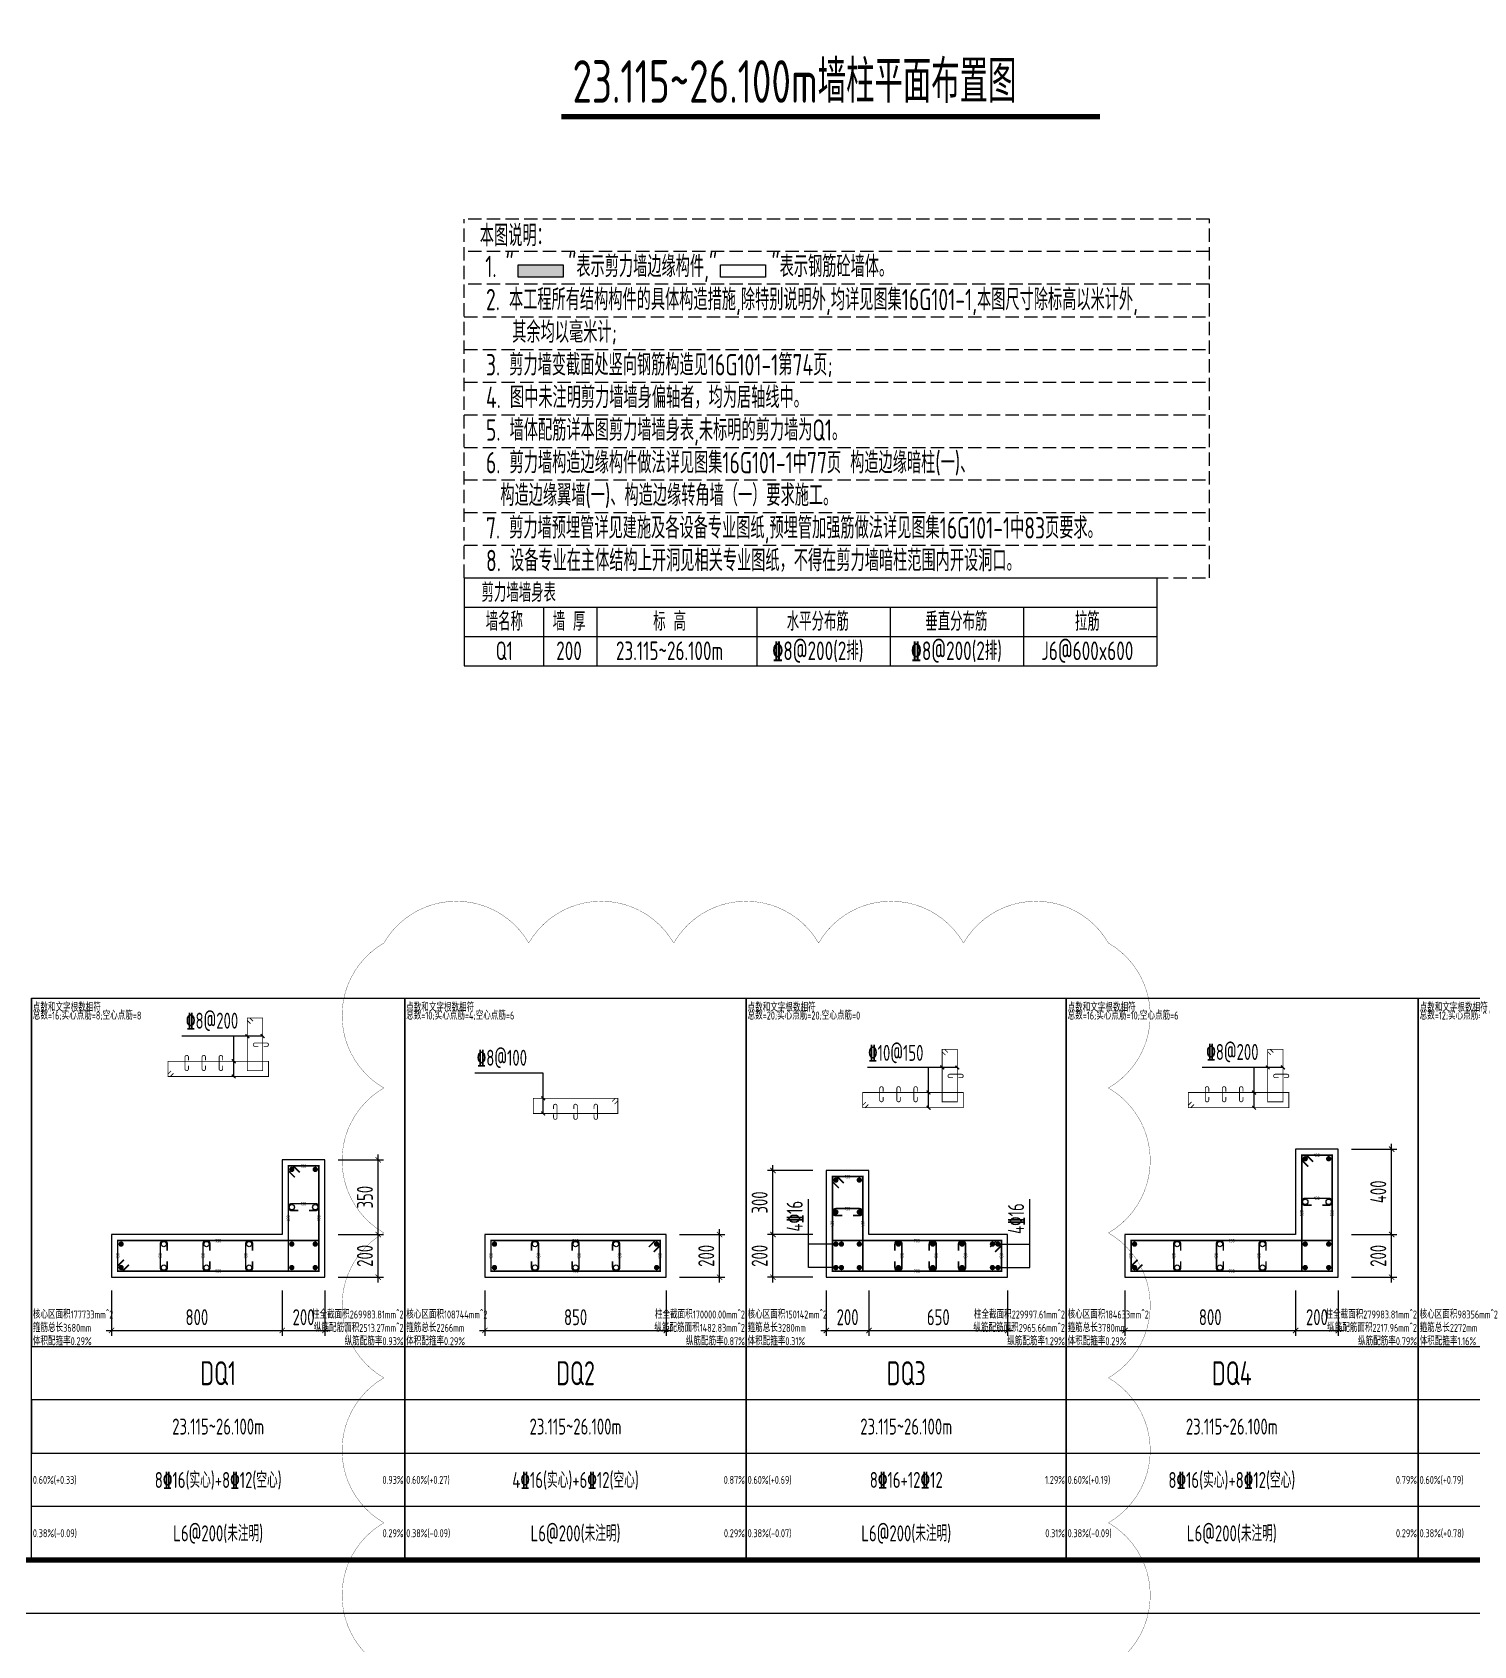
# Model space of a CAD drawing. Extents: x -668857 to 154266, y -275694 to 291306.
# Drawn here: x -329170 to -302145, y -109992 to -79747 of the extents above; entities that cross this region are included whole.
import ezdxf
from ezdxf.enums import TextEntityAlignment as Align

# ---------------------------------------------------------------- set-up
doc = ezdxf.new("R2010")
doc.units = 0
doc.header["$LTSCALE"] = 1000
doc.linetypes.add('DASH', pattern=[0.35, 0.25, -0.1])
doc.layers.get('0').update_dxf_attribs({"linetype": 'CONTINUOUS'})
doc.layers.get('DEFPOINTS').update_dxf_attribs({"linetype": 'CONTINUOUS'})
for name, color, linetype in [('-TK', 7, 'CONTINUOUS'), ('COLU_DE_DIM', 3, 'CONTINUOUS'), ('COLU_DE_TH', 7, 'CONTINUOUS'), ('HATCH', 8, 'CONTINUOUS'), ('LABEL', 1, 'CONTINUOUS'), ('LINK', 6, 'CONTINUOUS'), ('LINK-INDEX', 6, 'CONTINUOUS'), ('PUB_TEXT', 2, 'CONTINUOUS'), ('REIN', 6, 'CONTINUOUS'), ('S-文字', 7, 'CONTINUOUS'), ('S-表格线', 54, 'CONTINUOUS'), ('TAB', 7, 'CONTINUOUS'), ('TAB_TEXT', 7, 'CONTINUOUS'), ('TEXT25', 2, 'CONTINUOUS'), ('箍筋长度', 3, 'CONTINUOUS'), ('配箍校核', 34, 'CONTINUOUS')]:
    doc.layers.add(name, color=color, linetype=linetype)
doc.layers.add('审图修改', color=2, linetype='CONTINUOUS', plot=False)
doc.styles.add('BW_Rein', font='Tssdeng.shx', dxfattribs={"width": 0.7, "bigfont": 'hztxt.shx'})
doc.styles.add('TSSD_DIMENSION', font='Tssdeng.shx', dxfattribs={"width": 0.7, "bigfont": 'tssdchn.shx'})
doc.styles.add('TSSD_REIN', font='tssdeng.shx', dxfattribs={"width": 0.7, "height": 300, "bigfont": 'tssdchn.shx'})
doc.dimstyles.new('TSSD_25_100', dxfattribs={"dimtxt": 300, "dimasz": 100, "dimexe": 100, "dimexo": 250, "dimgap": 100, "dimtad": 1, "dimdec": 0, "dimlfac": 0.25, "dimzin": 0, "dimdsep": 46, "dimtxsty": 'TSSD_DIMENSION', "dimblk": 'ARCHTICK', "dimcen": 0, "dimdle": 100, "dimclrt": 7, "dimadec": 0, "dimazin": 0, "dimtfac": 1, "dimtdec": 0, "dimtix": 1, "dimtmove": 2, "dimatfit": 3, "dimldrblk": 'ARCHTICK', "dimfxl": 0, "dimtolj": 1, "dimtzin": 0, "dimarcsym": 0})

# ---------------------------------------------------------------- blocks, each defined once
blk = doc.blocks.new('*U1218')
at = {"layer": 'HATCH'}
for points in [[(5140097, 756132), (5140097, 756363), (5140942, 756132)], [(5140097, 756363), (5140942, 756132), (5140942, 756363)]]:
    blk.add_solid(points, dxfattribs=at)
blk = doc.blocks.new('_ArchTick')
at = {"color": 0, "linetype": 'ByBlock', "const_width": 0.15}
blk.add_lwpolyline([(-0.5, -0.5), (0.5, 0.5)], dxfattribs=at)
blk = doc.blocks.new('*D1927')
at = {"layer": 'COLU_DE_DIM', "color": 0, "lineweight": -2}
for p, q in [((-327684, -103333), (-327684, -104183)), ((-324484, -103333), (-324484, -104183)), ((-327784, -104083), (-324384, -104083))]:
    blk.add_line(p, q, dxfattribs=at)
at = {"layer": 'DEFPOINTS', "color": 0}
for p in [(-327684, -103083), (-324484, -103083), (-324484, -104083)]:
    blk.add_point(p, dxfattribs=at)
at = {"layer": 'COLU_DE_DIM', "color": 0, "lineweight": -2, "xscale": 100, "yscale": 100, "zscale": 100, "rotation": 180}
blk.add_blockref('_ArchTick', (-327684, -104083), dxfattribs=at)
at = {"layer": 'COLU_DE_DIM', "color": 0, "lineweight": -2, "xscale": 100, "yscale": 100, "zscale": 100}
blk.add_blockref('_ArchTick', (-324484, -104083), dxfattribs=at)
at = {"layer": 'COLU_DE_DIM', "color": 7, "insert": (-326084, -103833), "char_height": 300, "attachment_point": 5, "style": 'TSSD_DIMENSION'}
blk.add_mtext('\\A1;800', dxfattribs=at)
blk = doc.blocks.new('*D1928')
at = {"layer": 'COLU_DE_DIM', "color": 0, "lineweight": -2}
for p, q in [((-324484, -103333), (-324484, -104183)), ((-323684, -103333), (-323684, -104183)), ((-324584, -104083), (-323584, -104083))]:
    blk.add_line(p, q, dxfattribs=at)
at = {"layer": 'DEFPOINTS', "color": 0}
for p in [(-324484, -103083), (-323684, -103083), (-323684, -104083)]:
    blk.add_point(p, dxfattribs=at)
at = {"layer": 'COLU_DE_DIM', "color": 0, "lineweight": -2, "xscale": 100, "yscale": 100, "zscale": 100, "rotation": 180}
blk.add_blockref('_ArchTick', (-324484, -104083), dxfattribs=at)
at = {"layer": 'COLU_DE_DIM', "color": 0, "lineweight": -2, "xscale": 100, "yscale": 100, "zscale": 100}
blk.add_blockref('_ArchTick', (-323684, -104083), dxfattribs=at)
at = {"layer": 'COLU_DE_DIM', "color": 7, "insert": (-324084, -103833), "char_height": 300, "attachment_point": 5, "style": 'TSSD_DIMENSION'}
blk.add_mtext('\\A1;200', dxfattribs=at)
blk = doc.blocks.new('*D1929')
at = {"layer": 'COLU_DE_DIM', "color": 0, "lineweight": -2}
for p, q in [((-322684, -103183), (-322684, -102183)), ((-323434, -102283), (-322584, -102283)), ((-323434, -103083), (-322584, -103083))]:
    blk.add_line(p, q, dxfattribs=at)
at = {"layer": 'DEFPOINTS', "color": 0}
for p in [(-323684, -102283), (-322684, -102283), (-323684, -103083)]:
    blk.add_point(p, dxfattribs=at)
at = {"layer": 'COLU_DE_DIM', "color": 0, "lineweight": -2, "xscale": 100, "yscale": 100, "zscale": 100}
for p, rotation in [((-322684, -102283), 90), ((-322684, -103083), 270)]:
    blk.add_blockref('_ArchTick', p, dxfattribs=dict(at, rotation=rotation))
at = {"layer": 'COLU_DE_DIM', "color": 7, "insert": (-322934, -102683), "char_height": 300, "attachment_point": 5, "rotation": 90, "style": 'TSSD_DIMENSION'}
blk.add_mtext('\\A1;200', dxfattribs=at)
blk = doc.blocks.new('*D1930')
at = {"layer": 'COLU_DE_DIM', "color": 0, "lineweight": -2}
for p, q in [((-323434, -100883), (-322584, -100883)), ((-322684, -102383), (-322684, -100783)), ((-323434, -102283), (-322584, -102283))]:
    blk.add_line(p, q, dxfattribs=at)
at = {"layer": 'DEFPOINTS', "color": 0}
for p in [(-323684, -100883), (-322684, -100883), (-323684, -102283)]:
    blk.add_point(p, dxfattribs=at)
at = {"layer": 'COLU_DE_DIM', "color": 0, "lineweight": -2, "xscale": 100, "yscale": 100, "zscale": 100}
for p, rotation in [((-322684, -100883), 90), ((-322684, -102283), 270)]:
    blk.add_blockref('_ArchTick', p, dxfattribs=dict(at, rotation=rotation))
at = {"layer": 'COLU_DE_DIM', "color": 7, "insert": (-322934, -101583), "char_height": 300, "attachment_point": 5, "rotation": 90, "style": 'TSSD_DIMENSION'}
blk.add_mtext('\\A1;350', dxfattribs=at)
blk = doc.blocks.new('*D1943')
at = {"layer": 'COLU_DE_DIM', "color": 0, "lineweight": -2}
for p, q in [((-320684, -103333), (-320684, -104183)), ((-317284, -103333), (-317284, -104183)), ((-320784, -104083), (-317184, -104083))]:
    blk.add_line(p, q, dxfattribs=at)
at = {"layer": 'DEFPOINTS', "color": 0}
for p in [(-320684, -103083), (-317284, -103083), (-317284, -104083)]:
    blk.add_point(p, dxfattribs=at)
at = {"layer": 'COLU_DE_DIM', "color": 0, "lineweight": -2, "xscale": 100, "yscale": 100, "zscale": 100, "rotation": 180}
blk.add_blockref('_ArchTick', (-320684, -104083), dxfattribs=at)
at = {"layer": 'COLU_DE_DIM', "color": 0, "lineweight": -2, "xscale": 100, "yscale": 100, "zscale": 100}
blk.add_blockref('_ArchTick', (-317284, -104083), dxfattribs=at)
at = {"layer": 'COLU_DE_DIM', "color": 7, "insert": (-318984, -103833), "char_height": 300, "attachment_point": 5, "style": 'TSSD_DIMENSION'}
blk.add_mtext('\\A1;850', dxfattribs=at)
blk = doc.blocks.new('*D1944')
at = {"layer": 'COLU_DE_DIM', "color": 0, "lineweight": -2}
for p, q in [((-316284, -103183), (-316284, -102183)), ((-317034, -102283), (-316184, -102283)), ((-317034, -103083), (-316184, -103083))]:
    blk.add_line(p, q, dxfattribs=at)
at = {"layer": 'DEFPOINTS', "color": 0}
for p in [(-317284, -102283), (-316284, -102283), (-317284, -103083)]:
    blk.add_point(p, dxfattribs=at)
at = {"layer": 'COLU_DE_DIM', "color": 0, "lineweight": -2, "xscale": 100, "yscale": 100, "zscale": 100}
for p, rotation in [((-316284, -102283), 90), ((-316284, -103083), 270)]:
    blk.add_blockref('_ArchTick', p, dxfattribs=dict(at, rotation=rotation))
at = {"layer": 'COLU_DE_DIM', "color": 7, "insert": (-316534, -102683), "char_height": 300, "attachment_point": 5, "rotation": 90, "style": 'TSSD_DIMENSION'}
blk.add_mtext('\\A1;200', dxfattribs=at)
blk = doc.blocks.new('*D1945')
at = {"layer": 'COLU_DE_DIM', "color": 0, "lineweight": -2}
for p, q in [((-314284, -103333), (-314284, -104183)), ((-313484, -103333), (-313484, -104183)), ((-314384, -104083), (-313384, -104083))]:
    blk.add_line(p, q, dxfattribs=at)
at = {"layer": 'DEFPOINTS', "color": 0}
for p in [(-314284, -103083), (-313484, -103083), (-313484, -104083)]:
    blk.add_point(p, dxfattribs=at)
at = {"layer": 'COLU_DE_DIM', "color": 0, "lineweight": -2, "xscale": 100, "yscale": 100, "zscale": 100, "rotation": 180}
blk.add_blockref('_ArchTick', (-314284, -104083), dxfattribs=at)
at = {"layer": 'COLU_DE_DIM', "color": 0, "lineweight": -2, "xscale": 100, "yscale": 100, "zscale": 100}
blk.add_blockref('_ArchTick', (-313484, -104083), dxfattribs=at)
at = {"layer": 'COLU_DE_DIM', "color": 7, "insert": (-313884, -103833), "char_height": 300, "attachment_point": 5, "style": 'TSSD_DIMENSION'}
blk.add_mtext('\\A1;200', dxfattribs=at)
blk = doc.blocks.new('*D1946')
at = {"layer": 'COLU_DE_DIM', "color": 0, "lineweight": -2}
for p, q in [((-313484, -103333), (-313484, -104183)), ((-310884, -103333), (-310884, -104183)), ((-313584, -104083), (-310784, -104083))]:
    blk.add_line(p, q, dxfattribs=at)
at = {"layer": 'DEFPOINTS', "color": 0}
for p in [(-313484, -103083), (-310884, -103083), (-310884, -104083)]:
    blk.add_point(p, dxfattribs=at)
at = {"layer": 'COLU_DE_DIM', "color": 0, "lineweight": -2, "xscale": 100, "yscale": 100, "zscale": 100, "rotation": 180}
blk.add_blockref('_ArchTick', (-313484, -104083), dxfattribs=at)
at = {"layer": 'COLU_DE_DIM', "color": 0, "lineweight": -2, "xscale": 100, "yscale": 100, "zscale": 100}
blk.add_blockref('_ArchTick', (-310884, -104083), dxfattribs=at)
at = {"layer": 'COLU_DE_DIM', "color": 7, "insert": (-312184, -103833), "char_height": 300, "attachment_point": 5, "style": 'TSSD_DIMENSION'}
blk.add_mtext('\\A1;650', dxfattribs=at)
blk = doc.blocks.new('*D1947')
at = {"layer": 'COLU_DE_DIM', "color": 0, "lineweight": -2}
for p, q in [((-315284, -103183), (-315284, -102183)), ((-314534, -102283), (-315384, -102283)), ((-314534, -103083), (-315384, -103083))]:
    blk.add_line(p, q, dxfattribs=at)
at = {"layer": 'DEFPOINTS', "color": 0}
for p in [(-315284, -102283), (-314284, -102283), (-314284, -103083)]:
    blk.add_point(p, dxfattribs=at)
at = {"layer": 'COLU_DE_DIM', "color": 0, "lineweight": -2, "xscale": 100, "yscale": 100, "zscale": 100}
for p, rotation in [((-315284, -102283), 90), ((-315284, -103083), 270)]:
    blk.add_blockref('_ArchTick', p, dxfattribs=dict(at, rotation=rotation))
at = {"layer": 'COLU_DE_DIM', "color": 7, "insert": (-315534, -102683), "char_height": 300, "attachment_point": 5, "rotation": 90, "style": 'TSSD_DIMENSION'}
blk.add_mtext('\\A1;200', dxfattribs=at)
blk = doc.blocks.new('*D1948')
at = {"layer": 'COLU_DE_DIM', "color": 0, "lineweight": -2}
for p, q in [((-315284, -102383), (-315284, -100983)), ((-314534, -101083), (-315384, -101083)), ((-314534, -102283), (-315384, -102283))]:
    blk.add_line(p, q, dxfattribs=at)
at = {"layer": 'DEFPOINTS', "color": 0}
for p in [(-315284, -101083), (-314284, -101083), (-314284, -102283)]:
    blk.add_point(p, dxfattribs=at)
at = {"layer": 'COLU_DE_DIM', "color": 0, "lineweight": -2, "xscale": 100, "yscale": 100, "zscale": 100}
for p, rotation in [((-315284, -101083), 90), ((-315284, -102283), 270)]:
    blk.add_blockref('_ArchTick', p, dxfattribs=dict(at, rotation=rotation))
at = {"layer": 'COLU_DE_DIM', "color": 7, "insert": (-315534, -101683), "char_height": 300, "attachment_point": 5, "rotation": 90, "style": 'TSSD_DIMENSION'}
blk.add_mtext('\\A1;300', dxfattribs=at)
blk = doc.blocks.new('A1')
blk.add_lwpolyline([(0, 59400), (0, 0), (84100, 0), (84100, 59400)], close=True)
at = {"const_width": 100}
blk.add_lwpolyline([(2500, 58400), (2500, 1000), (83100, 1000), (83100, 58400)], close=True, dxfattribs=at)
blk = doc.blocks.new('*D2128')
at = {"layer": 'COLU_DE_DIM', "color": 0, "lineweight": -2}
for p, q in [((-308685, -103333), (-308685, -104183)), ((-305485, -103333), (-305485, -104183)), ((-308785, -104083), (-305385, -104083))]:
    blk.add_line(p, q, dxfattribs=at)
at = {"layer": 'DEFPOINTS', "color": 0}
for p in [(-308685, -103083), (-305485, -103083), (-305485, -104083)]:
    blk.add_point(p, dxfattribs=at)
at = {"layer": 'COLU_DE_DIM', "color": 0, "lineweight": -2, "xscale": 100, "yscale": 100, "zscale": 100, "rotation": 180}
blk.add_blockref('_ArchTick', (-308685, -104083), dxfattribs=at)
at = {"layer": 'COLU_DE_DIM', "color": 0, "lineweight": -2, "xscale": 100, "yscale": 100, "zscale": 100}
blk.add_blockref('_ArchTick', (-305485, -104083), dxfattribs=at)
at = {"layer": 'COLU_DE_DIM', "color": 7, "insert": (-307085, -103833), "char_height": 300, "attachment_point": 5, "style": 'TSSD_DIMENSION'}
blk.add_mtext('\\A1;800', dxfattribs=at)
blk = doc.blocks.new('*D2129')
at = {"layer": 'COLU_DE_DIM', "color": 0, "lineweight": -2}
for p, q in [((-305485, -103333), (-305485, -104183)), ((-304685, -103333), (-304685, -104183)), ((-305585, -104083), (-304585, -104083))]:
    blk.add_line(p, q, dxfattribs=at)
at = {"layer": 'DEFPOINTS', "color": 0}
for p in [(-305485, -103083), (-304685, -103083), (-304685, -104083)]:
    blk.add_point(p, dxfattribs=at)
at = {"layer": 'COLU_DE_DIM', "color": 0, "lineweight": -2, "xscale": 100, "yscale": 100, "zscale": 100, "rotation": 180}
blk.add_blockref('_ArchTick', (-305485, -104083), dxfattribs=at)
at = {"layer": 'COLU_DE_DIM', "color": 0, "lineweight": -2, "xscale": 100, "yscale": 100, "zscale": 100}
blk.add_blockref('_ArchTick', (-304685, -104083), dxfattribs=at)
at = {"layer": 'COLU_DE_DIM', "color": 7, "insert": (-305085, -103833), "char_height": 300, "attachment_point": 5, "style": 'TSSD_DIMENSION'}
blk.add_mtext('\\A1;200', dxfattribs=at)
blk = doc.blocks.new('*D2130')
at = {"layer": 'COLU_DE_DIM', "color": 0, "lineweight": -2}
for p, q in [((-303685, -103183), (-303685, -102183)), ((-304435, -102283), (-303585, -102283)), ((-304435, -103083), (-303585, -103083))]:
    blk.add_line(p, q, dxfattribs=at)
at = {"layer": 'DEFPOINTS', "color": 0}
for p in [(-304685, -102283), (-303685, -102283), (-304685, -103083)]:
    blk.add_point(p, dxfattribs=at)
at = {"layer": 'COLU_DE_DIM', "color": 0, "lineweight": -2, "xscale": 100, "yscale": 100, "zscale": 100}
for p, rotation in [((-303685, -102283), 90), ((-303685, -103083), 270)]:
    blk.add_blockref('_ArchTick', p, dxfattribs=dict(at, rotation=rotation))
at = {"layer": 'COLU_DE_DIM', "color": 7, "insert": (-303935, -102683), "char_height": 300, "attachment_point": 5, "rotation": 90, "style": 'TSSD_DIMENSION'}
blk.add_mtext('\\A1;200', dxfattribs=at)
blk = doc.blocks.new('*D2131')
at = {"layer": 'COLU_DE_DIM', "color": 0, "lineweight": -2}
for p, q in [((-304435, -100683), (-303585, -100683)), ((-303685, -102383), (-303685, -100583)), ((-304435, -102283), (-303585, -102283))]:
    blk.add_line(p, q, dxfattribs=at)
at = {"layer": 'DEFPOINTS', "color": 0}
for p in [(-304685, -100683), (-303685, -100683), (-304685, -102283)]:
    blk.add_point(p, dxfattribs=at)
at = {"layer": 'COLU_DE_DIM', "color": 0, "lineweight": -2, "xscale": 100, "yscale": 100, "zscale": 100}
for p, rotation in [((-303685, -100683), 90), ((-303685, -102283), 270)]:
    blk.add_blockref('_ArchTick', p, dxfattribs=dict(at, rotation=rotation))
at = {"layer": 'COLU_DE_DIM', "color": 7, "insert": (-303935, -101483), "char_height": 300, "attachment_point": 5, "rotation": 90, "style": 'TSSD_DIMENSION'}
blk.add_mtext('\\A1;400', dxfattribs=at)

msp = doc.modelspace()

# ---------------------------------------------------------------- linework, layer by layer
at = {"layer": 'COLU_DE_TH'}
for points in [[(-304684.55, -103082.95), (-304684.55, -100683.27), (-305484.55, -100683.27), (-305484.55, -102282.95), (-308684.55, -102282.95), (-308684.55, -103082.95), (-304684.55, -103082.95)], [(-323684.45, -103082.95), (-323684.45, -100883.27), (-324484.45, -100883.27), (-324484.45, -102282.95), (-327684.45, -102282.95), (-327684.45, -103082.95), (-323684.45, -103082.95)], [(-313484.45, -101082.95), (-314284.45, -101082.95), (-314284.45, -103082.95), (-310884.5, -103082.95), (-310884.5, -102282.95), (-313484.45, -102282.95), (-313484.45, -101082.95)], [(-320684.45, -103082.95), (-317284.45, -103082.95), (-317284.45, -102282.95), (-320684.45, -102282.95), (-320684.45, -103082.95)]]:
    msp.add_lwpolyline(points, close=True, dxfattribs=at)
at = {"layer": 'LABEL'}
for p, q in [((-324851.95, -98565.23), (-326364.45, -98565.23)), ((-311826.19, -99151.23), (-313511.87, -99151.23)), ((-305722.36, -99151.23), (-307234.86, -99151.23)), ((-319591.58, -99260.01), (-320873.87, -99260.01)), ((-314614.58, -102902.95), (-314614.58, -101622.95)), ((-310464.5, -102902.95), (-310464.5, -101622.95)), ((-313999.13, -102462.95), (-314614.58, -102462.95)), ((-311168.55, -102462.95), (-310464.5, -102462.95)), ((-313999.13, -102902.95), (-314614.58, -102902.95)), ((-311168.55, -102902.95), (-310464.5, -102902.95))]:
    msp.add_line(p, q, dxfattribs=at)
for points in [[(-325392.95, -99320.67), (-325392.95, -98565.23)], [(-312367.2, -99906.67), (-312367.2, -99151.23)], [(-306263.37, -99906.67), (-306263.37, -99151.23)], [(-319591.58, -100015.45), (-319591.58, -99260.01)]]:
    msp.add_lwpolyline(points, dxfattribs=at)
at = {"layer": 'LABEL', "const_width": 25}
for points in [[(-325101.58, -98600.58), (-325172.33, -98529.87)], [(-324816.58, -98600.58), (-324887.33, -98529.87)], [(-325357.58, -99071.02), (-325428.33, -99000.31)], [(-312075.83, -99186.59), (-312146.58, -99115.88)], [(-311790.83, -99186.59), (-311861.58, -99115.88)], [(-305972, -99186.59), (-306042.75, -99115.88)], [(-305687, -99186.59), (-305757.75, -99115.88)], [(-325357.58, -99356.02), (-325428.33, -99285.31)], [(-319556.21, -99765.81), (-319626.96, -99695.1)], [(-312331.82, -99657.03), (-312402.57, -99586.32)], [(-306227.99, -99657.03), (-306298.74, -99586.32)], [(-319556.21, -100050.81), (-319626.96, -99980.1)], [(-312331.82, -99942.03), (-312402.57, -99871.32)], [(-306227.99, -99942.03), (-306298.74, -99871.32)]]:
    msp.add_lwpolyline(points, dxfattribs=at)
at = {"layer": 'LINK', "const_width": 30}
for points in [[(-324249.45, -101210.2), (-324369.45, -101090.2), (-324369.45, -100998.27), (-323799.45, -100998.27), (-323799.45, -102967.95), (-324369.45, -102967.95), (-324369.45, -100998.27), (-324277.53, -100998.27), (-324157.53, -101118.27)], [(-305249.55, -101010.2), (-305369.55, -100890.2), (-305369.55, -100798.27), (-304799.55, -100798.27), (-304799.55, -102967.95), (-305369.55, -102967.95), (-305369.55, -100798.27), (-305277.62, -100798.27), (-305157.62, -100918.27)], [(-314049.45, -101409.87), (-314169.45, -101289.87), (-314169.45, -101197.95), (-313599.45, -101197.95), (-313599.45, -102967.95), (-314169.45, -102967.95), (-314169.45, -101197.95), (-314077.53, -101197.95), (-313957.53, -101317.95)], [(-327357.53, -102847.95), (-327477.53, -102967.95), (-327569.45, -102967.95), (-327569.45, -102397.95), (-323799.45, -102397.95), (-323799.45, -102967.95), (-327569.45, -102967.95), (-327569.45, -102876.03), (-327449.45, -102756.03)], [(-317611.37, -102517.95), (-317491.37, -102397.95), (-317399.45, -102397.95), (-317399.45, -102967.95), (-320569.45, -102967.95), (-320569.45, -102397.95), (-317399.45, -102397.95), (-317399.45, -102489.87), (-317519.45, -102609.87)], [(-311211.42, -102517.95), (-311091.42, -102397.95), (-310999.5, -102397.95), (-310999.5, -102967.95), (-314169.45, -102967.95), (-314169.45, -102397.95), (-310999.5, -102397.95), (-310999.5, -102489.87), (-311119.5, -102609.87)], [(-308357.62, -102847.95), (-308477.62, -102967.95), (-308569.55, -102967.95), (-308569.55, -102397.95), (-304799.55, -102397.95), (-304799.55, -102967.95), (-308569.55, -102967.95), (-308569.55, -102876.03), (-308449.55, -102756.03)]]:
    msp.add_lwpolyline(points, dxfattribs=at)
for points in [[(-304984.55, -101734.89), (-304864.55, -101734.89, 1), (-304864.55, -101604.89), (-305304.55, -101604.89, 1), (-305304.55, -101734.89), (-305184.55, -101734.89)], [(-323984.45, -101834.89), (-323864.45, -101834.89, 1), (-323864.45, -101704.89), (-324304.45, -101704.89, 1), (-324304.45, -101834.89), (-324184.45, -101834.89)], [(-313784.45, -101927.95), (-313664.45, -101927.95, 1), (-313664.45, -101797.95), (-314104.45, -101797.95, 1), (-314104.45, -101927.95), (-313984.45, -101927.95)], [(-326639.45, -102582.95), (-326639.45, -102462.95, 1), (-326769.45, -102462.95), (-326769.45, -102902.95, 1), (-326639.45, -102902.95), (-326639.45, -102782.95)], [(-325839.45, -102582.95), (-325839.45, -102462.95, 1), (-325969.45, -102462.95), (-325969.45, -102902.95, 1), (-325839.45, -102902.95), (-325839.45, -102782.95)], [(-325039.45, -102582.95), (-325039.45, -102462.95, 1), (-325169.45, -102462.95), (-325169.45, -102902.95, 1), (-325039.45, -102902.95), (-325039.45, -102782.95)], [(-319809.45, -102782.95), (-319809.45, -102902.95, 1), (-319679.45, -102902.95), (-319679.45, -102462.95, 1), (-319809.45, -102462.95), (-319809.45, -102582.95)], [(-319049.45, -102782.95), (-319049.45, -102902.95, 1), (-318919.45, -102902.95), (-318919.45, -102462.95, 1), (-319049.45, -102462.95), (-319049.45, -102582.95)], [(-318289.45, -102782.95), (-318289.45, -102902.95, 1), (-318159.45, -102902.95), (-318159.45, -102462.95, 1), (-318289.45, -102462.95), (-318289.45, -102582.95)], [(-312996.13, -102782.95), (-312996.13, -102902.95, 1), (-312866.13, -102902.95), (-312866.13, -102462.95, 1), (-312996.13, -102462.95), (-312996.13, -102582.95)], [(-312353.19, -102782.95), (-312353.19, -102902.95, 1), (-312223.19, -102902.95), (-312223.19, -102462.95, 1), (-312353.19, -102462.95), (-312353.19, -102582.95)], [(-311803.96, -102782.95), (-311803.96, -102902.95, 1), (-311673.96, -102902.95), (-311673.96, -102462.95, 1), (-311803.96, -102462.95), (-311803.96, -102582.95)], [(-307639.55, -102582.95), (-307639.55, -102462.95, 1), (-307769.55, -102462.95), (-307769.55, -102902.95, 1), (-307639.55, -102902.95), (-307639.55, -102782.95)], [(-306839.55, -102582.95), (-306839.55, -102462.95, 1), (-306969.55, -102462.95), (-306969.55, -102902.95, 1), (-306839.55, -102902.95), (-306839.55, -102782.95)], [(-306039.55, -102582.95), (-306039.55, -102462.95, 1), (-306169.55, -102462.95), (-306169.55, -102902.95, 1), (-306039.55, -102902.95), (-306039.55, -102782.95)]]:
    msp.add_lwpolyline(points, format="xyb", dxfattribs=at)
at = {"layer": 'LINK-INDEX', "const_width": 15}
for points in [[(-325076.95, -98331.79), (-325136.95, -98271.79), (-325136.95, -98225.83), (-324851.95, -98225.83), (-324851.95, -99210.67), (-325136.95, -99210.67), (-325136.95, -98225.83), (-325090.99, -98225.83), (-325030.99, -98285.83)], [(-312051.19, -98917.79), (-312111.19, -98857.79), (-312111.19, -98811.83), (-311826.19, -98811.83), (-311826.19, -99796.67), (-312111.19, -99796.67), (-312111.19, -98811.83), (-312065.23, -98811.83), (-312005.23, -98871.83)], [(-305947.36, -98917.79), (-306007.36, -98857.79), (-306007.36, -98811.83), (-305722.36, -98811.83), (-305722.36, -99796.67), (-306007.36, -99796.67), (-306007.36, -98811.83), (-305961.4, -98811.83), (-305901.4, -98871.83)], [(-326520.99, -99260.67), (-326580.99, -99320.67), (-326626.95, -99320.67), (-326626.95, -99035.67), (-324741.95, -99035.67), (-324741.95, -99320.67), (-326626.95, -99320.67), (-326626.95, -99274.71), (-326566.95, -99214.71)], [(-318297.91, -99790.45), (-318237.91, -99730.45), (-318191.95, -99730.45), (-318191.95, -100015.45), (-319776.95, -100015.45), (-319776.95, -99730.45), (-318191.95, -99730.45), (-318191.95, -99776.41), (-318251.95, -99836.41)], [(-313495.23, -99846.67), (-313555.23, -99906.67), (-313601.19, -99906.67), (-313601.19, -99621.67), (-311716.19, -99621.67), (-311716.19, -99906.67), (-313601.19, -99906.67), (-313601.19, -99860.71), (-313541.19, -99800.71)], [(-307391.4, -99846.67), (-307451.4, -99906.67), (-307497.36, -99906.67), (-307497.36, -99621.67), (-305612.36, -99621.67), (-305612.36, -99906.67), (-307497.36, -99906.67), (-307497.36, -99860.71), (-307437.36, -99800.71)]]:
    msp.add_lwpolyline(points, dxfattribs=at)
for points in [[(-324834.45, -98757.39), (-324774.45, -98757.39, 1), (-324774.45, -98692.39), (-324994.45, -98692.39, 1), (-324994.45, -98757.39), (-324934.45, -98757.39)], [(-326241.95, -99018.17), (-326241.95, -98958.17, 1), (-326306.95, -98958.17), (-326306.95, -99178.17, 1), (-326241.95, -99178.17), (-326241.95, -99118.17)], [(-325921.95, -99018.17), (-325921.95, -98958.17, 1), (-325986.95, -98958.17), (-325986.95, -99178.17, 1), (-325921.95, -99178.17), (-325921.95, -99118.17)], [(-325601.95, -99018.17), (-325601.95, -98958.17, 1), (-325666.95, -98958.17), (-325666.95, -99178.17, 1), (-325601.95, -99178.17), (-325601.95, -99118.17)], [(-313216.19, -99604.17), (-313216.19, -99544.17, 1), (-313281.19, -99544.17), (-313281.19, -99764.17, 1), (-313216.19, -99764.17), (-313216.19, -99704.17)], [(-312896.19, -99604.17), (-312896.19, -99544.17, 1), (-312961.19, -99544.17), (-312961.19, -99764.17, 1), (-312896.19, -99764.17), (-312896.19, -99704.17)], [(-312576.19, -99604.17), (-312576.19, -99544.17, 1), (-312641.19, -99544.17), (-312641.19, -99764.17, 1), (-312576.19, -99764.17), (-312576.19, -99704.17)], [(-311808.69, -99343.39), (-311748.69, -99343.39, 1), (-311748.69, -99278.39), (-311968.69, -99278.39, 1), (-311968.69, -99343.39), (-311908.69, -99343.39)], [(-307112.36, -99604.17), (-307112.36, -99544.17, 1), (-307177.36, -99544.17), (-307177.36, -99764.17, 1), (-307112.36, -99764.17), (-307112.36, -99704.17)], [(-306792.36, -99604.17), (-306792.36, -99544.17, 1), (-306857.36, -99544.17), (-306857.36, -99764.17, 1), (-306792.36, -99764.17), (-306792.36, -99704.17)], [(-306472.36, -99604.17), (-306472.36, -99544.17, 1), (-306537.36, -99544.17), (-306537.36, -99764.17, 1), (-306472.36, -99764.17), (-306472.36, -99704.17)], [(-305704.86, -99343.39), (-305644.86, -99343.39, 1), (-305644.86, -99278.39), (-305864.86, -99278.39, 1), (-305864.86, -99343.39), (-305804.86, -99343.39)], [(-319396.95, -100032.95), (-319396.95, -100092.95, 1), (-319331.95, -100092.95), (-319331.95, -99872.95, 1), (-319396.95, -99872.95), (-319396.95, -99932.95)], [(-319016.95, -100032.95), (-319016.95, -100092.95, 1), (-318951.95, -100092.95), (-318951.95, -99872.95, 1), (-319016.95, -99872.95), (-319016.95, -99932.95)], [(-318636.95, -100032.95), (-318636.95, -100092.95, 1), (-318571.95, -100092.95), (-318571.95, -99872.95, 1), (-318636.95, -99872.95), (-318636.95, -99932.95)]]:
    msp.add_lwpolyline(points, format="xyb", dxfattribs=at)
at = {"layer": 'PUB_TEXT', "color": 7, "const_width": 100}
msp.add_lwpolyline([(-319250.72, -81329.31), (-309152.35, -81329.31)], dxfattribs=at)
at = {"layer": 'REIN', "const_width": 50}
for points in [[(-324329.45, -101063.27, 1), (-324279.45, -101063.27, 1), (-324329.45, -101063.27)], [(-323889.45, -101063.27, 1), (-323839.45, -101063.27, 1), (-323889.45, -101063.27)], [(-305329.55, -100863.27, 1), (-305279.55, -100863.27, 1), (-305329.55, -100863.27)], [(-304889.55, -100863.27, 1), (-304839.55, -100863.27, 1), (-304889.55, -100863.27)], [(-314129.45, -101262.95, 1), (-314079.45, -101262.95, 1), (-314129.45, -101262.95)], [(-313689.45, -101262.95, 1), (-313639.45, -101262.95, 1), (-313689.45, -101262.95)], [(-314129.45, -101862.95, 1), (-314079.45, -101862.95, 1), (-314129.45, -101862.95)], [(-313689.45, -101862.95, 1), (-313639.45, -101862.95, 1), (-313689.45, -101862.95)], [(-327529.45, -102462.95, 1), (-327479.45, -102462.95, 1), (-327529.45, -102462.95)], [(-324329.45, -102462.95, 1), (-324279.45, -102462.95, 1), (-324329.45, -102462.95)], [(-323889.45, -102462.95, 1), (-323839.45, -102462.95, 1), (-323889.45, -102462.95)], [(-320529.45, -102462.95, 1), (-320479.45, -102462.95, 1), (-320529.45, -102462.95)], [(-317489.45, -102462.95, 1), (-317439.45, -102462.95, 1), (-317489.45, -102462.95)], [(-314129.45, -102462.95, 1), (-314079.45, -102462.95, 1), (-314129.45, -102462.95)], [(-314024.13, -102462.95, 1), (-313974.13, -102462.95, 1), (-314024.13, -102462.95)], [(-313689.45, -102462.95, 1), (-313639.45, -102462.95, 1), (-313689.45, -102462.95)], [(-312956.13, -102462.95, 1), (-312906.13, -102462.95, 1), (-312956.13, -102462.95)], [(-312313.19, -102462.95, 1), (-312263.19, -102462.95, 1), (-312313.19, -102462.95)], [(-311763.96, -102462.95, 1), (-311713.96, -102462.95, 1), (-311763.96, -102462.95)], [(-311193.55, -102462.95, 1), (-311143.55, -102462.95, 1), (-311193.55, -102462.95)], [(-311089.5, -102462.95, 1), (-311039.5, -102462.95, 1), (-311089.5, -102462.95)], [(-308529.55, -102462.95, 1), (-308479.55, -102462.95, 1), (-308529.55, -102462.95)], [(-305329.55, -102462.95, 1), (-305279.55, -102462.95, 1), (-305329.55, -102462.95)], [(-304889.55, -102462.95, 1), (-304839.55, -102462.95, 1), (-304889.55, -102462.95)], [(-327529.45, -102902.95, 1), (-327479.45, -102902.95, 1), (-327529.45, -102902.95)], [(-324329.45, -102902.95, 1), (-324279.45, -102902.95, 1), (-324329.45, -102902.95)], [(-323889.45, -102902.95, 1), (-323839.45, -102902.95, 1), (-323889.45, -102902.95)], [(-320529.45, -102902.95, 1), (-320479.45, -102902.95, 1), (-320529.45, -102902.95)], [(-317489.45, -102902.95, 1), (-317439.45, -102902.95, 1), (-317489.45, -102902.95)], [(-314129.45, -102902.95, 1), (-314079.45, -102902.95, 1), (-314129.45, -102902.95)], [(-314024.13, -102902.95, 1), (-313974.13, -102902.95, 1), (-314024.13, -102902.95)], [(-313689.45, -102902.95, 1), (-313639.45, -102902.95, 1), (-313689.45, -102902.95)], [(-312956.13, -102902.95, 1), (-312906.13, -102902.95, 1), (-312956.13, -102902.95)], [(-312313.19, -102902.95, 1), (-312263.19, -102902.95, 1), (-312313.19, -102902.95)], [(-311763.96, -102902.95, 1), (-311713.96, -102902.95, 1), (-311763.96, -102902.95)], [(-311193.55, -102902.95, 1), (-311143.55, -102902.95, 1), (-311193.55, -102902.95)], [(-311089.5, -102902.95, 1), (-311039.5, -102902.95, 1), (-311089.5, -102902.95)], [(-308529.55, -102902.95, 1), (-308479.55, -102902.95, 1), (-308529.55, -102902.95)], [(-305329.55, -102902.95, 1), (-305279.55, -102902.95, 1), (-305329.55, -102902.95)], [(-304889.55, -102902.95, 1), (-304839.55, -102902.95, 1), (-304889.55, -102902.95)]]:
    msp.add_lwpolyline(points, format="xyb", close=True, dxfattribs=at)
at = {"layer": 'REIN'}
for centre in [(-305304.55, -101669.89), (-304864.55, -101669.89), (-324304.45, -101769.89), (-323864.45, -101769.89), (-326704.45, -102462.95), (-325904.45, -102462.95), (-325104.45, -102462.95), (-319744.45, -102462.95), (-318984.45, -102462.95), (-318224.45, -102462.95), (-307704.55, -102462.95), (-306904.55, -102462.95), (-306104.55, -102462.95), (-326704.45, -102902.95), (-325904.45, -102902.95), (-325104.45, -102902.95), (-319744.45, -102902.95), (-318984.45, -102902.95), (-318224.45, -102902.95), (-307704.55, -102902.95), (-306904.55, -102902.95), (-306104.55, -102902.95)]:
    msp.add_circle(centre, 50, dxfattribs=at)
at = {"layer": 'S-文字'}
for points in [[(-320062.54, -84108.42), (-319217.74, -84108.42), (-319217.74, -84339.14), (-320062.54, -84339.14)], [(-316266.08, -84108.42), (-315421.28, -84108.42), (-315421.28, -84339.14), (-316266.08, -84339.14)]]:
    msp.add_lwpolyline(points, close=True, dxfattribs=at)
at = {"layer": 'S-表格线', "linetype": 'DASH'}
for p, q in [((-321072.02, -89974.25), (-321072.02, -83247.49)), ((-307096.9, -83247.49), (-321072.02, -83247.49)), ((-307096.9, -89974.25), (-307096.9, -83247.49)), ((-307096.9, -83859.01), (-321072.02, -83859.01)), ((-307096.9, -84470.54), (-321072.02, -84470.54)), ((-321072.02, -85082.06), (-307096.9, -85082.06)), ((-321072.02, -85693.58), (-307096.9, -85693.58)), ((-321072.02, -86305.11), (-307096.9, -86305.11)), ((-321072.02, -86916.63), (-307096.9, -86916.63)), ((-321072.02, -87528.16), (-307096.9, -87528.16)), ((-321072.02, -88139.68), (-307096.9, -88139.68)), ((-321072.02, -88751.2), (-307096.9, -88751.2)), ((-321072.02, -89362.73), (-307096.9, -89362.73)), ((-321072.02, -89974.25), (-307096.9, -89974.25))]:
    msp.add_line(p, q, dxfattribs=at)
at = {"layer": 'S-表格线'}
for p, q in [((-321072.02, -89974.25), (-321072.02, -91624.25)), ((-321072.02, -89974.25), (-308086.27, -89974.25)), ((-308086.27, -89974.25), (-308086.27, -91624.25)), ((-321072.02, -90524.25), (-308086.27, -90524.25)), ((-319586.27, -90524.25), (-319586.27, -91624.25)), ((-318586.27, -90524.25), (-318586.27, -91624.25)), ((-315586.27, -90524.25), (-315586.27, -91624.25)), ((-313086.27, -90524.25), (-313086.27, -91624.25)), ((-310586.27, -90524.25), (-310586.27, -91624.25)), ((-321072.02, -91074.25), (-308086.27, -91074.25)), ((-321072.02, -91624.25), (-308086.27, -91624.25))]:
    msp.add_line(p, q, dxfattribs=at)
at = {"layer": 'TAB'}
for points in [[(-329184.45, -97853.4), (-322184.45, -97853.4), (-322184.45, -108382.95), (-329184.45, -108382.95), (-329184.45, -97853.4), (-329184.45, -104382.95), (-322184.45, -104382.95), (-322184.45, -105382.95), (-329184.45, -105382.95), (-329184.45, -106382.95), (-322184.45, -106382.95), (-322184.45, -107382.95), (-329184.45, -107382.95)], [(-322184.45, -97853.4), (-315784.45, -97853.4), (-315784.45, -108382.95), (-322184.45, -108382.95), (-322184.45, -97853.4), (-322184.45, -104382.95), (-315784.45, -104382.95), (-315784.45, -105382.95), (-322184.45, -105382.95), (-322184.45, -106382.95), (-315784.45, -106382.95), (-315784.45, -107382.95), (-322184.45, -107382.95)], [(-315784.45, -97853.4), (-309784.5, -97853.4), (-309784.5, -108382.95), (-315784.45, -108382.95), (-315784.45, -97853.4), (-315784.45, -104382.95), (-309784.5, -104382.95), (-309784.5, -105382.95), (-315784.45, -105382.95), (-315784.45, -106382.95), (-309784.5, -106382.95), (-309784.5, -107382.95), (-315784.45, -107382.95)], [(-309784.5, -97853.4), (-303184.55, -97853.4), (-303184.55, -108382.95), (-309784.5, -108382.95), (-309784.5, -97853.4), (-309784.5, -104382.95), (-303184.55, -104382.95), (-303184.55, -105382.95), (-309784.5, -105382.95), (-309784.5, -106382.95), (-303184.55, -106382.95), (-303184.55, -107382.95), (-309784.5, -107382.95)], [(-303184.55, -97853.4), (-298184.55, -97853.4), (-298184.55, -108382.95), (-303184.55, -108382.95), (-303184.55, -97853.4), (-303184.55, -104382.95), (-298184.55, -104382.95), (-298184.55, -105382.95), (-303184.55, -105382.95), (-303184.55, -106382.95), (-298184.55, -106382.95), (-298184.55, -107382.95), (-303184.55, -107382.95)]]:
    msp.add_lwpolyline(points, dxfattribs=at)
at = {"layer": '审图修改', "color": 2, "const_width": 5}
msp.add_lwpolyline([(-322578.55, -96819.59, -0.57735027), (-319861.68, -96819.59, -0.57735027), (-317144.81, -96819.59, -0.57735027), (-314427.93, -96819.59, -0.57735027), (-311711.06, -96819.59, -0.57735027), (-308994.18, -96819.59, -0.57735027), (-308994.18, -99536.46, -0.57735027), (-308994.18, -102253.34, -0.57735027), (-308994.18, -104970.21, -0.57735027), (-308994.18, -107687.09, -0.57735027), (-308994.18, -110403.96, -0.57735027), (-311711.06, -110403.96, -0.57735027), (-314427.93, -110403.96, -0.57735027), (-317144.81, -110403.96, -0.57735027), (-319861.68, -110403.96, -0.57735027), (-322578.55, -110403.96, -0.57735027), (-322578.55, -107687.09, -0.57735027), (-322578.55, -104970.21, -0.57735027), (-322578.55, -102253.34, -0.57735027), (-322578.55, -99536.46, -0.57735027), (-322578.55, -96819.59, -0.57735027), (-322578.55, -96819.59, -0.57735027)], format="xyb", dxfattribs=at)

# ---------------------------------------------------------------- block references
at = {"layer": '-TK'}
msp.add_blockref('A1', (-353584.71, -109382.95), dxfattribs=at)
at = {"layer": 'HATCH'}
msp.add_blockref('*U1218', (-5460159.35, -840471.2), dxfattribs=at)

# ---------------------------------------------------------------- texts
at = {"layer": 'PUB_TEXT', "color": 7, "style": 'TSSD_REIN', "width": 0.7}
msp.add_text('23.115~26.100m墙柱平面布置图', height=800, dxfattribs=at).set_placement((-319041.14, -81069.31))
at = {"layer": 'S-文字', "style": 'TSSD_REIN', "width": 0.7}
for s, height, p in [('本图说明：', 400, (-320779.13, -83757.66)), ('1. "      "表示剪力墙边缘构件,"      "表示钢筋砼墙体。', 400, (-320677.4, -84336.62)), ('2. 本工程所有结构构件的具体构造措施,除特别说明外,均详见图集16G101-1,本图尺寸除标高以米计外,', 400, (-320663.88, -84956.92)), ('其余均以毫米计;', 400, (-320171.28, -85568.44)), ('3. 剪力墙变截面处竖向钢筋构造见16G101-1第74页;', 400, (-320663.88, -86179.97)), ('4. 图中未注明剪力墙墙身偏轴者，均为居轴线中。', 400, (-320663.88, -86791.49)), ('6. 剪力墙构造边缘构件做法详见图集16G101-1中77页 构造边缘暗柱(一)、', 400, (-320663.88, -88014.54)), ('构造边缘翼墙(一)、构造边缘转角墙（一）要求施工。', 400, (-320394.64, -88626.06)), ('7. 剪力墙预埋管详见建施及各设备专业图纸,预埋管加强筋做法详见图集16G101-1中83页要求。', 400, (-320663.88, -89237.59)), ('8. 设备专业在主体结构上开洞见相关专业图纸，不得在剪力墙暗柱范围内开设洞口。', 400, (-320663.88, -89849.11)), ('剪力墙墙身表', 350, (-320748.26, -90424.25))]:
    msp.add_text(s, height=height, dxfattribs=at).set_placement(p)
at = {"layer": 'S-文字', "color": 3, "style": 'TSSD_REIN', "width": 0.7}
msp.add_text('5. 墙体配筋详本图剪力墙墙身表,未标明的剪力墙为Q1。', height=400, dxfattribs=at).set_placement((-320663.88, -87403.02))
at = {"layer": 'S-文字', "style": 'TSSD_REIN', "width": 0.7}
for s, p in [('墙名称', (-320319.7, -90966.39)), ('墙 厚', (-319107.01, -90966.39)), ('标 高', (-317221.63, -90966.39)), ('水平分布筋', (-314443.16, -90966.39)), ('垂直分布筋', (-311846.1, -90966.39)), ('拉筋', (-309389.92, -90966.39)), ('Q1', (-320319.7, -91516.39)), ('200', (-319107.01, -91516.39)), ('23.115~26.100m', (-317221.63, -91516.39)), ('%%1328@200(2排)', (-314443.16, -91516.39)), ('%%1328@200(2排)', (-311846.1, -91516.39)), ('J6@600x600', (-309389.92, -91516.39))]:
    msp.add_text(s, height=350, dxfattribs=at).set_placement(p, align=Align.CENTER)
at = {"layer": 'TAB_TEXT', "style": 'TSSD_REIN', "width": 0.7}
for s, height, p in [('DQ1', 450, (-325684.45, -104882.95)), ('DQ2', 450, (-318984.45, -104882.95)), ('DQ3', 450, (-312784.47, -104882.95)), ('DQ4', 450, (-306680.64, -104882.95)), ('23.115~26.100m', 300, (-325684.45, -105882.95)), ('23.115~26.100m', 300, (-318984.45, -105882.95)), ('23.115~26.100m', 300, (-312784.47, -105882.95)), ('23.115~26.100m', 300, (-306680.64, -105882.95)), ('L6@200(未注明)', 300, (-325684.45, -107882.95)), ('L6@200(未注明)', 300, (-318984.45, -107882.95)), ('L6@200(未注明)', 300, (-312784.47, -107882.95)), ('L6@200(未注明)', 300, (-306680.64, -107882.95))]:
    msp.add_text(s, height=height, dxfattribs=at).set_placement(p, align=Align.MIDDLE)
at = {"layer": 'TAB_TEXT', "color": 1, "style": 'TSSD_REIN', "width": 0.7}
for s, p in [('8%%13216(实心)+8%%13212(空心)', (-325684.45, -106882.95)), ('4%%13216(实心)+6%%13212(空心)', (-318984.45, -106882.95)), ('8%%13216+12%%13212', (-312784.47, -106882.95)), ('8%%13216(实心)+8%%13212(空心)', (-306680.64, -106882.95))]:
    msp.add_text(s, height=300, dxfattribs=at).set_placement(p, align=Align.MIDDLE)
at = {"layer": 'TEXT25', "style": 'TSSD_REIN', "width": 0.7}
for p in [(-326289.83, -98515.23), (-307160.25, -99101.23)]:
    msp.add_text('%%1328@200', height=300, dxfattribs=at).set_placement(p, align=Align.BOTTOM_LEFT)
at = {"layer": 'TEXT25', "color": 1, "style": 'TSSD_REIN', "width": 0.7}
for s, p in [('%%1328@100', (-320838.46, -99210.01)), ('%%13210@150', (-313500.75, -99118.54))]:
    msp.add_text(s, height=300, dxfattribs=at).set_placement(p, align=Align.BOTTOM_LEFT)
for p in [(-314635.69, -102227.91), (-310485.61, -102272.92)]:
    msp.add_text('4%%13216', height=300, rotation=89.999998, dxfattribs=at).set_placement(p, align=Align.BOTTOM_LEFT)
at = {"layer": '箍筋长度', "style": 'BW_Rein', "width": 0.7}
for s, rotation, p in [('138', 360, (-324084.45, -100998.27)), ('138', 360, (-305084.55, -100798.27)), ('538', 90, (-305369.55, -101883.11)), ('538', 90, (-304799.55, -101883.11)), ('488', 90, (-324369.45, -101983.11)), ('488', 90, (-323799.45, -101983.11)), ('438', 90, (-314169.45, -102082.95)), ('438', 90, (-313599.45, -102082.95)), ('138', 90, (-327569.45, -102682.95)), ('138', 90.000004, (-326769.45, -102682.95)), ('138', 90.000002, (-325969.45, -102682.95)), ('138', 90, (-325169.45, -102682.95)), ('138', 90, (-320569.45, -102682.95)), ('138', 90, (-319679.45, -102682.95)), ('138', 90, (-318919.45, -102682.95)), ('138', 90, (-318159.45, -102682.95)), ('138', 90, (-317399.45, -102682.95)), ('138', 90, (-312866.13, -102682.95)), ('138', 90, (-312223.19, -102682.95)), ('138', 90, (-311673.96, -102682.95)), ('138', 90, (-310999.5, -102682.95)), ('138', 90, (-308569.55, -102682.95)), ('138', 90.000004, (-307769.55, -102682.95)), ('138', 90.000002, (-306969.55, -102682.95)), ('138', 90, (-306169.55, -102682.95)), ('938', 360, (-325684.45, -102967.95)), ('938', 360, (-306684.55, -102967.95))]:
    msp.add_text(s, height=65, rotation=rotation, dxfattribs=at).set_placement(p, align=Align.MIDDLE_CENTER)
for s, p in [('138', (-313884.45, -101197.95)), ('138', (-305084.55, -101604.89)), ('138', (-324084.45, -101704.89)), ('138', (-313884.45, -101797.95)), ('938', (-325684.45, -102397.95)), ('788', (-318984.45, -102397.95)), ('788', (-312584.47, -102397.95)), ('938', (-306684.55, -102397.95)), ('788', (-318984.45, -102967.95)), ('788', (-312584.47, -102967.95))]:
    msp.add_text(s, height=65, dxfattribs=at).set_placement(p, align=Align.MIDDLE_CENTER)
at = {"layer": '配箍校核', "style": 'BW_Rein', "width": 0.7}
for s, p in [('点数和文字根数相符', (-329159.45, -98103.4)), ('点数和文字根数相符', (-322159.45, -98103.4)), ('点数和文字根数相符', (-315759.45, -98103.4)), ('点数和文字根数相符', (-309759.5, -98103.4)), ('点数和文字根数相符', (-303159.55, -98103.4)), ('总数=16;实心点筋=8;空心点筋=8', (-329159.45, -98253.4)), ('总数=10;实心点筋=4;空心点筋=6', (-322159.45, -98253.4)), ('总数=20;实心点筋=20;空心点筋=0', (-315759.45, -98253.4)), ('总数=16;实心点筋=10;空心点筋=6', (-309759.5, -98253.4)), ('总数=12;实心点筋=8;空心点筋=4', (-303159.55, -98253.4)), ('核心区面积177733mm^ 2', (-329159.45, -103857.95)), ('核心区面积108744mm^ 2', (-322159.45, -103857.95)), ('核心区面积150142mm^ 2', (-315759.45, -103857.95)), ('核心区面积184633mm^ 2', (-309759.5, -103857.95)), ('核心区面积98356mm^ 2', (-303159.55, -103857.95)), ('箍筋总长3680mm', (-329159.45, -104107.95)), ('箍筋总长2266mm', (-322159.45, -104107.95)), ('箍筋总长3280mm', (-315759.45, -104107.95)), ('箍筋总长3780mm', (-309759.5, -104107.95)), ('箍筋总长2272mm', (-303159.55, -104107.95)), ('体积配箍率0.29%', (-329159.45, -104357.95)), ('体积配箍率0.29%', (-322159.45, -104357.95)), ('体积配箍率0.31%', (-315759.45, -104357.95)), ('体积配箍率0.29%', (-309759.5, -104357.95)), ('体积配箍率1.16%', (-303159.55, -104357.95))]:
    msp.add_text(s, height=150, dxfattribs=at).set_placement(p)
for s, p in [('柱全截面积269983.81mm^ 2', (-322209.45, -103857.95)), ('柱全截面积170000.00mm^ 2', (-315809.45, -103857.95)), ('柱全截面积229997.61mm^ 2', (-309809.5, -103857.95)), ('柱全截面积279983.81mm^ 2', (-303209.55, -103857.95)), ('纵筋配筋面积2513.27mm^ 2', (-322209.45, -104107.95)), ('纵筋配筋面积1482.83mm^ 2', (-315809.45, -104107.95)), ('纵筋配筋面积2965.66mm^ 2', (-309809.5, -104107.95)), ('纵筋配筋面积2217.96mm^ 2', (-303209.55, -104107.95)), ('纵筋配筋率0.93%', (-322209.45, -104357.95)), ('纵筋配筋率0.87%', (-315809.45, -104357.95)), ('纵筋配筋率1.29%', (-309809.5, -104357.95)), ('纵筋配筋率0.79%', (-303209.55, -104357.95))]:
    msp.add_text(s, height=150, dxfattribs=at).set_placement(p, align=Align.RIGHT)
for s, p in [('0.60%(+0.33)', (-329159.45, -106882.95)), ('0.60%(+0.27)', (-322159.45, -106882.95)), ('0.60%(+0.69)', (-315759.45, -106882.95)), ('0.60%(+0.19)', (-309759.5, -106882.95)), ('0.60%(+0.79)', (-303159.55, -106882.95)), ('0.38%(+0.78)', (-303159.55, -107882.95))]:
    msp.add_text(s, height=150, dxfattribs=at).set_placement(p, align=Align.MIDDLE_LEFT)
for s, p in [('0.93%', (-322209.45, -106882.95)), ('0.87%', (-315809.45, -106882.95)), ('1.29%', (-309809.5, -106882.95)), ('0.79%', (-303209.55, -106882.95))]:
    msp.add_text(s, height=150, dxfattribs=at).set_placement(p, align=Align.MIDDLE_RIGHT)
at = {"layer": '配箍校核', "color": 1, "style": 'BW_Rein', "width": 0.7}
for s, p in [('0.38%(-0.09)', (-329159.45, -107882.95)), ('0.38%(-0.09)', (-322159.45, -107882.95)), ('0.38%(-0.07)', (-315759.45, -107882.95)), ('0.38%(-0.09)', (-309759.5, -107882.95))]:
    msp.add_text(s, height=150, dxfattribs=at).set_placement(p, align=Align.MIDDLE_LEFT)
for s, p in [('0.29%', (-322209.45, -107882.95)), ('0.29%', (-315809.45, -107882.95)), ('0.31%', (-309809.5, -107882.95)), ('0.29%', (-303209.55, -107882.95))]:
    msp.add_text(s, height=150, dxfattribs=at).set_placement(p, align=Align.MIDDLE_RIGHT)

# ---------------------------------------------------------------- dimensions: what is measured, and where the dimension line sits
at = {"layer": 'COLU_DE_DIM'}
for base, p1, p2, picture, middle in [((-303684.55, -100683.27), (-304684.55, -102282.95), (-304684.55, -100683.27), '*D2131', (-303934.55, -101483.11)), ((-322684.45, -100883.27), (-323684.45, -102282.95), (-323684.45, -100883.27), '*D1930', (-322934.45, -101583.11)), ((-315284.45, -101082.95), (-314284.45, -102282.95), (-314284.45, -101082.95), '*D1948', (-315534.45, -101682.95)), ((-322684.45, -102282.95), (-323684.45, -103082.95), (-323684.45, -102282.95), '*D1929', (-322934.45, -102682.95)), ((-316284.45, -102282.95), (-317284.45, -103082.95), (-317284.45, -102282.95), '*D1944', (-316534.45, -102682.95)), ((-315284.45, -102282.95), (-314284.45, -103082.95), (-314284.45, -102282.95), '*D1947', (-315534.45, -102682.95)), ((-303684.55, -102282.95), (-304684.55, -103082.95), (-304684.55, -102282.95), '*D2130', (-303934.55, -102682.95))]:
    dim = msp.add_linear_dim(base=base, p1=p1, p2=p2, angle=90, dimstyle='TSSD_25_100', dxfattribs=at)
    dim.commit()
    dim.dimension.update_dxf_attribs({"geometry": picture, "text_midpoint": middle})
for base, p1, p2, picture, middle in [((-324484.45, -104082.95), (-327684.45, -103082.95), (-324484.45, -103082.95), '*D1927', (-326084.45, -103832.95)), ((-323684.45, -104082.95), (-324484.45, -103082.95), (-323684.45, -103082.95), '*D1928', (-324084.45, -103832.95)), ((-317284.45, -104082.95), (-320684.45, -103082.95), (-317284.45, -103082.95), '*D1943', (-318984.45, -103832.95)), ((-313484.45, -104082.95), (-314284.45, -103082.95), (-313484.45, -103082.95), '*D1945', (-313884.45, -103832.95)), ((-310884.5, -104082.95), (-313484.45, -103082.95), (-310884.5, -103082.95), '*D1946', (-312184.47, -103832.95)), ((-305484.55, -104082.95), (-308684.55, -103082.95), (-305484.55, -103082.95), '*D2128', (-307084.55, -103832.95)), ((-304684.55, -104082.95), (-305484.55, -103082.95), (-304684.55, -103082.95), '*D2129', (-305084.55, -103832.95))]:
    dim = msp.add_linear_dim(base=base, p1=p1, p2=p2, dimstyle='TSSD_25_100', dxfattribs=at)
    dim.commit()
    dim.dimension.update_dxf_attribs({"geometry": picture, "text_midpoint": middle})

doc.saveas('drawing.dxf')
